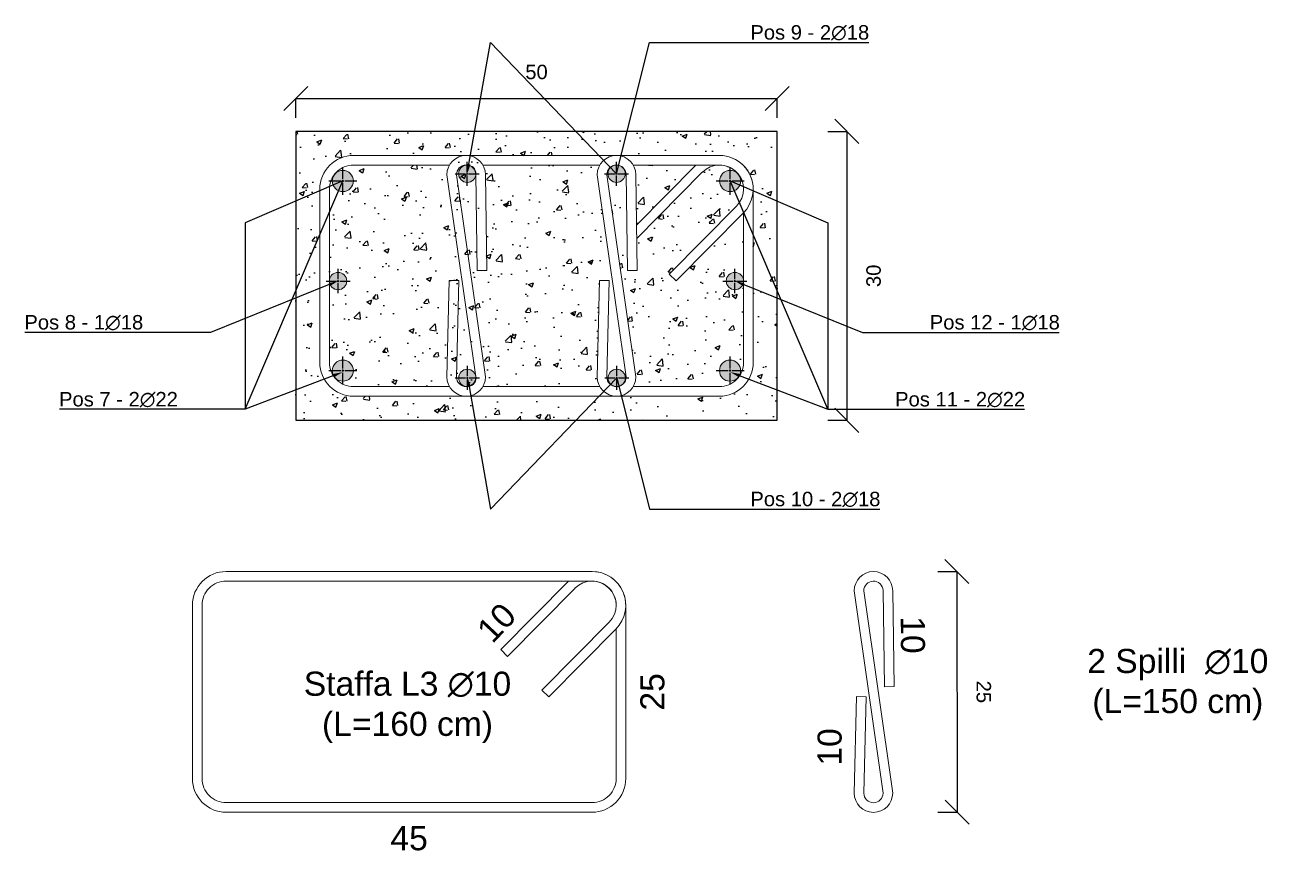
# Model space of a CAD drawing. Header units: millimetres. Extents: x -455371 to 117772, y -78417 to 116564.
# Drawn here: x -340803 to -339513, y 41279 to 42140 of the extents above; entities that cross this region are included whole.
import ezdxf
from ezdxf import colors
from ezdxf.entities.mleader import LeaderData, LeaderLine
from ezdxf.math import Vec2, Vec3

# ---------------------------------------------------------------- set-up
doc = ezdxf.new("R2010")
doc.units = ezdxf.units.MM
doc.linetypes.add('CENTER2', pattern=[28.575, 19.05, -3.175, 3.175, -3.175])
doc.layers.get('0').update_dxf_attribs({"color": 255})
for name, color, linetype, lineweight in [('armature', 5, 'Continuous', 18), ('Cls', 7, 'Continuous', 25), ('quote', 5, 'Continuous', 15), ('RETINO ARMATURE', 253, 'Continuous', 15), ('Scritte', 7, 'Continuous', 15), ('staffe', 10, 'Continuous', 15)]:
    doc.layers.add(name, color=color, linetype=linetype, lineweight=lineweight)
doc.layers.add('RETINI', color=253, linetype='Continuous')
doc.styles.get("Standard").update_dxf_attribs({"font": 'arial.ttf'})
doc.dimstyles.new('per distinte 1 a 10', dxfattribs={"dimtxt": 25, "dimasz": 150, "dimexe": 0.18, "dimexo": 250, "dimgap": 50, "dimtad": 2, "dimdec": 0, "dimlfac": 0.1, "dimzin": 0, "dimdsep": 46, "dimtxsty": 'Standard', "dimblk": 'NONE', "dimcen": 0, "dimse1": 1, "dimse2": 1, "dimsd1": 1, "dimsd2": 1, "dimadec": 0, "dimazin": 0, "dimtfac": 1, "dimtdec": 0, "dimtofl": 0, "dimtmove": 0, "dimatfit": 3, "dimldrblk": 'NONE', "dimfxl": 250, "dimfxlon": 1, "dimtolj": 1, "dimtzin": 0, "dimarcsym": 2})
doc.dimstyles.new('scala 1 a 10', dxfattribs={"dimtxt": 15, "dimasz": 25, "dimexe": 0.183, "dimexo": 0.1, "dimgap": 20, "dimtad": 2, "dimdec": 0, "dimlfac": 0.1, "dimzin": 0, "dimdsep": 46, "dimtxsty": 'Standard', "dimblk": 'OBLIQUE', "dimcen": -25, "dimadec": 0, "dimazin": 0, "dimtfac": 1, "dimtdec": 0, "dimtofl": 0, "dimtmove": 0, "dimatfit": 3, "dimfxl": 20, "dimfxlon": 1, "dimtolj": 1, "dimtzin": 0, "dimarcsym": 0})
pattern_1 = [(50, (-2822.757, -68905.388), (52.833554, -4.622335), [5.5245, -60.7695]), (355, (-2822.76, -68905.39), (-10.220592, 55.406485), [4.4196, -48.6157694]), (100.451445, (-2818.355, -68905.773), (42.612962, 50.784148), [4.6951026, -51.646171]), (46.1842, (-2822.76, -68890.656), (78.612922, -12.192275), [8.28675, -91.15425]), (96.635558, (-2816.21, -68891.67), (68.847199, 71.753576), [7.042657, -77.469326]), (351.18415, (-2822.76, -68890.656), (68.847199, 71.753576), [6.62939, -72.923322]), (21, (-2815.39, -68894.34), (43.9681735, -29.6569075), [5.5245, -60.7695]), (326, (-2815.39, -68894.34), (17.922588, 53.41451), [4.4196, -48.6156]), (71.451445, (-2811.727, -68896.81), (61.8907616, 23.757603), [4.6951026, -51.646082]), (37.5, (-2822.757, -68905.388), (0.8956949, 24.5209613), [0, -48.02632, 0, -49.3522, 0, -48.79975]), (7.5, (-2822.757, -68905.388), (19.3777021, 29.0523667), [0, -28.13812, 0, -46.92142, 0, -18.59915]), (327.5, (-2839.184, -68905.388), (39.3212726, -1.6613358), [0, -18.415, 0, -57.4548, 0, -76.2381]), (317.5, (-2846.55, -68905.388), (42.9574626, 7.3736824), [0, -23.9395, 0, -38.15588, 0, -54.1401])]

# ---------------------------------------------------------------- blocks, each defined once
blk = doc.blocks.new('*U1494')
at = {"layer": 'Cls', "color": 0, "linetype": 'CENTER2', "transparency": 16777216}
for p, q in [((0, 2.2), (0, 14.5)), ((-14.5, 0), (-2.2, 0)), ((2.2, 0), (14.5, 0)), ((0, -14.5), (0, -2.2))]:
    blk.add_line(p, q, dxfattribs=at)
at = {"layer": 'Cls', "color": 0, "linetype": 'Continuous', "transparency": 16777216}
for p, q in [((-1.1, 0), (1.1, 0)), ((0, -1.1), (0, 1.1))]:
    blk.add_line(p, q, dxfattribs=at)
blk = doc.blocks.new('*U1495')
at = {"layer": 'Cls', "color": 0, "linetype": 'CENTER2', "transparency": 16777216}
for p, q in [((-12.5, 0), (-1.8, 0)), ((0, 1.8), (0, 12.5)), ((1.8, 0), (12.5, 0)), ((0, -12.5), (0, -1.8))]:
    blk.add_line(p, q, dxfattribs=at)
at = {"layer": 'Cls', "color": 0, "linetype": 'Continuous', "transparency": 16777216}
for p, q in [((-0.9, 0), (0.9, 0)), ((0, -0.9), (0, 0.9))]:
    blk.add_line(p, q, dxfattribs=at)
blk = doc.blocks.new('*U1502')
at = {"layer": 'Cls', "color": 0, "linetype": 'CENTER2', "transparency": 16777216}
for p, q in [((-12.5, 0), (-1.8, 0)), ((0, 1.8), (0, 12.5)), ((1.8, 0), (12.5, 0)), ((0, -12.5), (0, -1.8))]:
    blk.add_line(p, q, dxfattribs=at)
at = {"layer": 'Cls', "color": 0, "linetype": 'Continuous', "transparency": 16777216}
for p, q in [((-0.9, 0), (0.9, 0)), ((0, -0.9), (0, 0.9))]:
    blk.add_line(p, q, dxfattribs=at)
blk = doc.blocks.new('*U1503')
at = {"layer": 'Cls', "color": 0, "linetype": 'CENTER2', "transparency": 16777216}
for p, q in [((0, 2.2), (0, 14.5)), ((-14.5, 0), (-2.2, 0)), ((2.2, 0), (14.5, 0)), ((0, -14.5), (0, -2.2))]:
    blk.add_line(p, q, dxfattribs=at)
at = {"layer": 'Cls', "color": 0, "linetype": 'Continuous', "transparency": 16777216}
for p, q in [((-1.1, 0), (1.1, 0)), ((0, -1.1), (0, 1.1))]:
    blk.add_line(p, q, dxfattribs=at)
blk = doc.blocks.new('*U1504')
at = {"layer": 'Cls', "color": 0, "linetype": 'CENTER2', "transparency": 16777216}
for p, q in [((-12.5, 0), (-1.8, 0)), ((0, 1.8), (0, 12.5)), ((1.8, 0), (12.5, 0)), ((0, -12.5), (0, -1.8))]:
    blk.add_line(p, q, dxfattribs=at)
at = {"layer": 'Cls', "color": 0, "linetype": 'Continuous', "transparency": 16777216}
for p, q in [((-0.9, 0), (0.9, 0)), ((0, -0.9), (0, 0.9))]:
    blk.add_line(p, q, dxfattribs=at)
blk = doc.blocks.new('*U1505')
at = {"layer": 'Cls', "color": 0, "linetype": 'CENTER2', "transparency": 16777216}
for p, q in [((0, 2.2), (0, 14.5)), ((-14.5, 0), (-2.2, 0)), ((2.2, 0), (14.5, 0)), ((0, -14.5), (0, -2.2))]:
    blk.add_line(p, q, dxfattribs=at)
at = {"layer": 'Cls', "color": 0, "linetype": 'Continuous', "transparency": 16777216}
for p, q in [((-1.1, 0), (1.1, 0)), ((0, -1.1), (0, 1.1))]:
    blk.add_line(p, q, dxfattribs=at)
blk = doc.blocks.new('*U1506')
at = {"layer": 'Cls', "color": 0, "linetype": 'CENTER2', "transparency": 16777216}
for p, q in [((-12.5, 0), (-1.8, 0)), ((0, 1.8), (0, 12.5)), ((1.8, 0), (12.5, 0)), ((0, -12.5), (0, -1.8))]:
    blk.add_line(p, q, dxfattribs=at)
at = {"layer": 'Cls', "color": 0, "linetype": 'Continuous', "transparency": 16777216}
for p, q in [((-0.9, 0), (0.9, 0)), ((0, -0.9), (0, 0.9))]:
    blk.add_line(p, q, dxfattribs=at)
blk = doc.blocks.new('*U1507')
at = {"layer": 'Cls', "color": 0, "linetype": 'CENTER2', "transparency": 16777216}
for p, q in [((-12.5, 0), (-1.8, 0)), ((0, 1.8), (0, 12.5)), ((1.8, 0), (12.5, 0)), ((0, -12.5), (0, -1.8))]:
    blk.add_line(p, q, dxfattribs=at)
at = {"layer": 'Cls', "color": 0, "linetype": 'Continuous', "transparency": 16777216}
for p, q in [((-0.9, 0), (0.9, 0)), ((0, -0.9), (0, 0.9))]:
    blk.add_line(p, q, dxfattribs=at)
blk = doc.blocks.new('*U1508')
at = {"layer": 'Cls', "color": 0, "linetype": 'CENTER2', "transparency": 16777216}
for p, q in [((0, 2.2), (0, 14.5)), ((-14.5, 0), (-2.2, 0)), ((2.2, 0), (14.5, 0)), ((0, -14.5), (0, -2.2))]:
    blk.add_line(p, q, dxfattribs=at)
at = {"layer": 'Cls', "color": 0, "linetype": 'Continuous', "transparency": 16777216}
for p, q in [((-1.1, 0), (1.1, 0)), ((0, -1.1), (0, 1.1))]:
    blk.add_line(p, q, dxfattribs=at)
blk = doc.blocks.new('*U1509')
at = {"layer": 'Cls', "color": 0, "linetype": 'CENTER2', "transparency": 16777216}
for p, q in [((-12.5, 0), (-1.8, 0)), ((0, 1.8), (0, 12.5)), ((1.8, 0), (12.5, 0)), ((0, -12.5), (0, -1.8))]:
    blk.add_line(p, q, dxfattribs=at)
at = {"layer": 'Cls', "color": 0, "linetype": 'Continuous', "transparency": 16777216}
for p, q in [((-0.9, 0), (0.9, 0)), ((0, -0.9), (0, 0.9))]:
    blk.add_line(p, q, dxfattribs=at)
blk = doc.blocks.new('*D1640')
at = {"layer": 'Defpoints', "color": 0, "transparency": 16777216}
for p in [(-340214.1, 41572.5), (-340214.1, 41322.5), (-340214.1, 41322.5)]:
    blk.add_point(p, dxfattribs=at)
at = {"layer": 'quote', "color": 0, "transparency": 16777216, "insert": (-340151.3, 41447.5), "char_height": 25, "attachment_point": 5, "rotation": 90}
blk.add_mtext('\\A1;25', dxfattribs=at)
blk = doc.blocks.new('_None')
blk = doc.blocks.new('*D1641')
at = {"layer": 'Defpoints', "color": 0, "transparency": 16777216}
for p in [(-340629.1, 41537.5), (-340179.1, 41537.5), (-340179.1, 41358.1)]:
    blk.add_point(p, dxfattribs=at)
at = {"layer": 'quote', "color": 0, "transparency": 16777216, "insert": (-340404.1, 41295.4), "char_height": 25, "attachment_point": 5}
blk.add_mtext('\\A1;45', dxfattribs=at)
blk = doc.blocks.new('_Oblique')
at = {"color": 0, "linetype": 'ByBlock', "lineweight": -2}
blk.add_line((-0.5, -0.5), (0.5, 0.5), dxfattribs=at)
blk = doc.blocks.new('*D1684')
at = {"layer": 'Defpoints', "color": 0, "transparency": 16777216}
for p in [(-339922.1, 41572.4), (-339921.9, 41322.4), (-339835, 41322.5)]:
    blk.add_point(p, dxfattribs=at)
at = {"layer": 'quote', "color": 0, "lineweight": -2, "transparency": 16777216}
for p, q in [((-339855.2, 41572.5), (-339835, 41572.5)), ((-339835.2, 41572.5), (-339835, 41322.5)), ((-339855, 41322.5), (-339834.8, 41322.5))]:
    blk.add_line(p, q, dxfattribs=at)
at = {"layer": 'quote', "color": 0, "lineweight": -2, "transparency": 16777216, "xscale": 25, "yscale": 25, "zscale": 25}
for p, rotation in [((-339835.2, 41572.5), 90.04996142072099), ((-339835, 41322.5), 270.049961420721)]:
    blk.add_blockref('_Oblique', p, dxfattribs=dict(at, rotation=rotation))
at = {"layer": 'quote', "color": 0, "transparency": 16777216, "insert": (-339807.4, 41447.5), "char_height": 15, "attachment_point": 5, "rotation": 270.05}
blk.add_mtext('\\A1;25', dxfattribs=at)
blk = doc.blocks.new('*D2259')
at = {"layer": 'Defpoints', "color": 0, "transparency": 16777216}
for p in [(-340021.8, 42063.5), (-340521.8, 42029.5), (-340021.8, 42029.5)]:
    blk.add_point(p, dxfattribs=at)
at = {"layer": 'quote', "color": 0, "lineweight": -2, "transparency": 16777216}
for p, q in [((-340521.8, 42043.5), (-340521.8, 42063.6)), ((-340521.8, 42063.5), (-340021.8, 42063.5)), ((-340021.8, 42043.5), (-340021.8, 42063.6))]:
    blk.add_line(p, q, dxfattribs=at)
at = {"layer": 'quote', "color": 0, "lineweight": -2, "transparency": 16777216, "xscale": 25, "yscale": 25, "zscale": 25, "rotation": 180}
blk.add_blockref('_Oblique', (-340521.8, 42063.5), dxfattribs=at)
at = {"layer": 'quote', "color": 0, "lineweight": -2, "transparency": 16777216, "xscale": 25, "yscale": 25, "zscale": 25}
blk.add_blockref('_Oblique', (-340021.8, 42063.5), dxfattribs=at)
at = {"layer": 'quote', "color": 0, "transparency": 16777216, "insert": (-340271.8, 42091.1), "char_height": 15, "attachment_point": 5}
blk.add_mtext('\\A1;50', dxfattribs=at)
blk = doc.blocks.new('*D2260')
at = {"layer": 'Defpoints', "color": 0, "transparency": 16777216}
for p in [(-340021.8, 42029.5), (-340021.8, 41729.5), (-339949.4, 41729.5)]:
    blk.add_point(p, dxfattribs=at)
at = {"layer": 'quote', "color": 0, "lineweight": -2, "transparency": 16777216}
for p, q in [((-339969.4, 42029.5), (-339949.2, 42029.5)), ((-339949.4, 42029.5), (-339949.4, 41729.5)), ((-339969.4, 41729.5), (-339949.2, 41729.5))]:
    blk.add_line(p, q, dxfattribs=at)
at = {"layer": 'quote', "color": 0, "lineweight": -2, "transparency": 16777216, "xscale": 25, "yscale": 25, "zscale": 25}
for p, rotation in [((-339949.4, 42029.5), 90), ((-339949.4, 41729.5), 270)]:
    blk.add_blockref('_Oblique', p, dxfattribs=dict(at, rotation=rotation))
at = {"layer": 'quote', "color": 0, "transparency": 16777216, "insert": (-339921.7, 41879.5), "char_height": 15, "attachment_point": 5, "rotation": 90}
blk.add_mtext('\\A1;30', dxfattribs=at)

msp = doc.modelspace()

# ---------------------------------------------------------------- hatches: boundary and pattern name
at = {"layer": 'RETINI'}
h = msp.add_hatch(dxfattribs=at)
h.set_pattern_fill('AR-CONC', color=256, scale=0.29)
h.set_pattern_definition(pattern_1)
h.paths.add_polyline_path([(-340021.8, 42029.5), (-340521.8, 42029.5), (-340521.8, 41729.5), (-340021.8, 41729.5)])
h.paths.add_polyline_path([(-340046.8, 41969.5), (-340046.8, 41789.5, -0.414214), (-340081.8, 41754.5), (-340461.8, 41754.5, -0.414214), (-340496.8, 41789.5), (-340496.8, 41969.5, -0.414214), (-340461.8, 42004.5), (-340081.8, 42004.5, -0.414214)], flags=16)
h.paths.add_polyline_path([(-340188.7, 41994.5), (-340188.7, 41994.5, -0.410067), (-340179.7, 41985.6), (-340179.7, 41985.5), (-340178.7, 41985.5, 0.38521)], flags=0)
h.paths.add_polyline_path([(-340058.3, 41978), (-340059.7, 41978, -1), (-340081.7, 41978, -0.414214), (-340070.7, 41989), (-340070.7, 41991.9, -0.193276)], flags=0)
h.paths.add_polyline_path([(-340056.8, 41789.5, -0.285636), (-340070.8, 41767.1), (-340070.8, 41770.1, -0.414214), (-340081.8, 41781.1, -1), (-340059.8, 41781.1), (-340058.3, 41781.1, 0.086564), (-340056.8, 41789.5), (-340056.8, 41874.1, -1), (-340074.8, 41874.1, -1), (-340056.8, 41874.1)], flags=0)
h.paths.add_polyline_path([(-340323.4, 41885.1), (-340333.4, 41884.9), (-340334.8, 41984.9, 1.129836), (-340354.4, 41981.7), (-340324.8, 41774.5, -1), (-340364.8, 41774.5), (-340362.6, 41874.7), (-340349.1, 41874.4), (-340364.8, 41984.5, -0.98592), (-340324.8, 41985.1)], flags=16)
h.paths.add_polyline_path([(-340179.5, 41773.5, -1), (-340197.5, 41773.5, -1)], flags=0)
h.paths.add_polyline_path([(-340472.9, 41991.9), (-340472.9, 41989, -0.414214), (-340461.9, 41978, -1), (-340483.9, 41978), (-340485.3, 41978, 0.087042), (-340486.8, 41969.5), (-340486.8, 41874.1, -1), (-340468.8, 41874.1, -1), (-340486.8, 41874.1), (-340486.8, 41789.5, 0.086564), (-340485.3, 41781.1), (-340483.9, 41781.1, -1), (-340461.9, 41781.1, -0.414214), (-340472.9, 41770.1), (-340472.9, 41767.1, -0.285636), (-340486.8, 41789.5), (-340486.8, 41969.5, -0.285114)], flags=0)
h = msp.add_hatch(dxfattribs=at)
h.set_pattern_fill('AR-CONC', color=256, scale=0.29)
h.set_pattern_definition(pattern_1)
h.paths.add_polyline_path([(-340362.6, 41874.7), (-340349.1, 41874.4), (-340364, 41978.9, -0.204635), (-340362.2, 41994.5), (-340461.8, 41994.5, 0.115463), (-340472.9, 41991.9), (-340472.9, 41989, -0.414214), (-340461.9, 41978, -1), (-340483.9, 41978), (-340485.3, 41978, 0.087042), (-340486.8, 41969.5), (-340486.8, 41874.1, -1), (-340468.8, 41874.1, -1), (-340486.8, 41874.1), (-340486.8, 41789.5, 0.086564), (-340485.3, 41781.1), (-340483.9, 41781.1, -1), (-340461.9, 41781.1, -0.414214), (-340472.9, 41770.1), (-340472.9, 41767.1, 0.114975), (-340461.8, 41764.5), (-340362.2, 41764.5, -0.131652), (-340364.8, 41774.5)])
h = msp.add_hatch(dxfattribs=at)
h.set_pattern_fill('AR-CONC', color=256, scale=0.29)
h.set_pattern_definition(pattern_1)
h.paths.add_polyline_path([(-340206.4, 41874.7), (-340192.9, 41874.4), (-340208.7, 41984.5, -0.131653), (-340206, 41994.5), (-340327.5, 41994.5, -0.124447), (-340324.8, 41985.1), (-340323.4, 41885.1), (-340333.4, 41884.9), (-340334.8, 41984.9, 1.129836), (-340354.4, 41981.7), (-340324.8, 41774.5, -0.131652), (-340327.5, 41764.5), (-340206, 41764.5, -0.131652), (-340208.7, 41774.5)])
h = msp.add_hatch(dxfattribs=at)
h.set_pattern_fill('AR-CONC', color=256, scale=0.29)
h.set_pattern_definition(pattern_1)
h.paths.add_polyline_path([(-340056.8, 41874.1, -1), (-340074.8, 41874.1, -1), (-340056.8, 41874.1), (-340056.8, 41945), (-340126.9, 41874.2), (-340134, 41881.2), (-340064, 41951.9, 0.289543), (-340058.3, 41978), (-340059.7, 41978, -1), (-340081.7, 41978, -0.414214), (-340070.7, 41989), (-340070.7, 41991.9, 0.32833), (-340099.9, 41986.8), (-340167.7, 41918.2), (-340167.3, 41885.1), (-340177.3, 41884.9), (-340178.7, 41984.9, 0.01493), (-340178.7, 41985.5), (-340179.7, 41985.5, -1), (-340197.7, 41985.5), (-340198.6, 41985.5, 0.024997), (-340198.7, 41984.5), (-340168.7, 41774.5, -0.131652), (-340171.4, 41764.5), (-340081.8, 41764.5, 0.114975), (-340070.8, 41767.1), (-340070.8, 41770.1, -0.414214), (-340081.8, 41781.1, -1), (-340059.8, 41781.1), (-340058.3, 41781.1, 0.086564), (-340056.8, 41789.5)])
h = msp.add_hatch(dxfattribs=at)
h.set_pattern_fill('AR-CONC', color=256, scale=0.29)
h.set_pattern_definition(pattern_1)
h.paths.add_polyline_path([(-340106.3, 41994.5), (-340171.4, 41994.5, -0.124447), (-340168.7, 41985.1), (-340167.9, 41932.2)])
at = {"layer": 'RETINO ARMATURE'}
h = msp.add_hatch(color=256, dxfattribs=at)
h.dxf.hatch_style = 1
h.paths.add_polyline_path([(-340483.9, 41978, 1), (-340461.9, 41978, 1)])
h.paths.add_polyline_path([(-340486.8, 41874.1, 1), (-340468.8, 41874.1, 1)])
h.paths.add_polyline_path([(-340344.2, 41994.5, 0.396418), (-340352.7, 41985.5, 0.911059), (-340334.8, 41983.9), (-340334.8, 41984.9, 0.384742)])
h.paths.add_polyline_path([(-340343.7, 41994.5), (-340343.7, 41994.5, -0.352109), (-340334.9, 41985.5), (-340334.7, 41985.5, 0.414214)])
h.paths.add_polyline_path([(-340334.7, 41985.5), (-340334.9, 41985.5, -0.01493), (-340334.8, 41984.9), (-340334.8, 41983.9, 0.04654)])
h.paths.add_polyline_path([(-340197.7, 41985.5, 1), (-340179.7, 41985.5, 1)])
h = msp.add_hatch(color=256, dxfattribs=at)
h.dxf.hatch_style = 1
h.paths.add_polyline_path([(-340081.7, 41978, 1), (-340059.7, 41978, 1)])
h = msp.add_hatch(color=256, dxfattribs=at)
h.dxf.hatch_style = 1
h.paths.add_polyline_path([(-340461.9, 41781.1, 1), (-340483.9, 41781.1, 1)])
h.paths.add_polyline_path([(-340352.6, 41773.5, 0.399399), (-340344, 41764.6, 0.391097), (-340334.8, 41774.5), (-340335.1, 41776.7, 0.837334)])
h.paths.add_polyline_path([(-340334.6, 41773.5), (-340334.9, 41773.5, -0.350111), (-340343.6, 41764.6), (-340343.6, 41764.5, 0.414214)])
h.paths.add_polyline_path([(-340335.1, 41776.7), (-340334.8, 41774.5, -0.024544), (-340334.9, 41773.5), (-340334.6, 41773.5, 0.088534)])
h.paths.add_polyline_path([(-340197.5, 41773.5, 0.41083), (-340188.6, 41764.5, 0.101717), (-340184.6, 41765.4, 0.290552), (-340179.5, 41773.5, 1)])
h.paths.add_polyline_path([(-340056.8, 41874.1, 1), (-340074.8, 41874.1, 1)])
h.paths.add_polyline_path([(-340081.8, 41781.1, 1), (-340059.8, 41781.1, 1)])

# ---------------------------------------------------------------- linework, layer by layer
at = {"layer": 'armature'}
for centre, radius in [((-340343.7, 41985.5), 9), ((-340188.7, 41985.5), 9), ((-340472.9, 41978), 11), ((-340070.7, 41978), 11), ((-340477.8, 41874.1), 9), ((-340065.8, 41874.1), 9), ((-340472.9, 41781.1), 11), ((-340070.8, 41781.1), 11), ((-340343.6, 41773.5), 9), ((-340188.5, 41773.5), 9)]:
    msp.add_circle(centre, radius, dxfattribs=at)
at = {"layer": 'Cls'}
msp.add_lwpolyline([(-340021.8, 42029.5), (-340521.8, 42029.5), (-340521.8, 41729.5), (-340021.8, 41729.5), (-340021.8, 42029.5)], dxfattribs=at)
at = {"layer": 'staffe'}
for points in [[(-340081.8, 42004.5), (-340461.8, 42004.5, 0.414214), (-340496.8, 41969.5), (-340496.8, 41789.5, 0.414214), (-340461.8, 41754.5), (-340081.8, 41754.5, 0.414214), (-340046.8, 41789.5), (-340046.8, 41969.5, 0.414214)], [(-340354.8, 41774.5), (-340352.6, 41874.5), (-340362.6, 41874.7), (-340364.8, 41774.5, 0.666247), (-340364.8, 41774.5, 1), (-340324.8, 41774.5), (-340354.8, 41984.5, -0.980013), (-340334.8, 41984.9), (-340333.4, 41884.9), (-340323.4, 41885.1), (-340324.8, 41984.5, 0.666247), (-340324.8, 41984.5, 1), (-340364.8, 41984.5), (-340334.8, 41774.5, -0.998301)], [(-340198.7, 41774.5), (-340196.4, 41874.5), (-340206.4, 41874.7), (-340208.7, 41774.5, 0.666247), (-340208.7, 41774.5, 1), (-340168.7, 41774.5), (-340198.7, 41984.5, -0.980013), (-340178.7, 41984.9), (-340177.3, 41884.9), (-340167.3, 41885.1), (-340168.7, 41984.5, 0.666247), (-340168.7, 41984.5, 1), (-340208.7, 41984.5), (-340178.7, 41774.5, -0.998301)], [(-340214.1, 41572.5), (-340594.1, 41572.5, 0.414214), (-340629.1, 41537.5), (-340629.1, 41357.5, 0.414214), (-340594.1, 41322.5), (-340214.1, 41322.5, 0.414214), (-340179.1, 41357.5), (-340179.1, 41537.5, 0.414214)], [(-339931.9, 41342.4), (-339929.6, 41442.4), (-339939.6, 41442.6), (-339941.9, 41342.4, 0.666247), (-339941.9, 41342.4, 1), (-339901.9, 41342.4), (-339931.9, 41552.4, -0.980013), (-339911.9, 41552.9), (-339910.5, 41452.9), (-339900.5, 41453), (-339901.9, 41552.4, 0.666247), (-339901.9, 41552.4, 1), (-339941.9, 41552.4), (-339911.9, 41342.4, -0.998301)]]:
    msp.add_lwpolyline(points, format="xyb", close=True, dxfattribs=at)
for points in [[(-340063.7, 41952.3), (-340134, 41881.2), (-340126.9, 41874.2), (-340056.9, 41944.9, 0.666247), (-340081.8, 42004.5, 0.666247)], [(-340362.2, 41994.5), (-340461.8, 41994.5, 0.414214), (-340486.8, 41969.5), (-340486.8, 41789.5, 0.414214), (-340461.8, 41764.5), (-340362.2, 41764.5)], [(-340056.8, 41969.5, 0.414214), (-340081.8, 41994.5), (-340171.4, 41994.5)], [(-340171.4, 41764.5), (-340081.8, 41764.5, 0.414214), (-340056.8, 41789.5), (-340056.8, 41945)], [(-340195.9, 41520.3), (-340266.2, 41449.2), (-340259.1, 41442.2), (-340189.2, 41512.9, 0.666247), (-340214.1, 41572.5, 0.666247)], [(-340189.1, 41537.5, 0.414214), (-340214.1, 41562.5), (-340594.1, 41562.5, 0.414214), (-340619.1, 41537.5), (-340619.1, 41357.5, 0.414214), (-340594.1, 41332.5), (-340214.1, 41332.5, 0.414214), (-340189.1, 41357.5), (-340189.1, 41513)]]:
    msp.add_lwpolyline(points, format="xyb", dxfattribs=at)
for points in [[(-340344.8, 41994.5), (-340344.9, 41994.5)], [(-340206, 41994.5), (-340327.5, 41994.5)], [(-340188.6, 41994.5), (-340188.7, 41994.5)], [(-340106.3, 41994.5), (-340167.9, 41932.2)], [(-340167.7, 41918.2), (-340099.6, 41987.1)], [(-340344.9, 41764.5), (-340344.8, 41764.5)], [(-340327.5, 41764.5), (-340206, 41764.5)], [(-340188.7, 41764.5), (-340188.7, 41764.5)], [(-340238.6, 41562.5), (-340308.9, 41491.4), (-340301.8, 41484.4), (-340231.8, 41555.1)]]:
    msp.add_lwpolyline(points, dxfattribs=at)
for centre in [(-340081.8, 41969.5), (-340214.1, 41537.5)]:
    msp.add_arc(centre, 25, 315.3064, 135.3064, dxfattribs=at)

# ---------------------------------------------------------------- block references
at = {"layer": 'Cls', "linetype": 'CENTER2'}
for name, p in [('*U1503', (-340472.9, 41978)), ('*U1502', (-340343.7, 41985.5)), ('*U1495', (-340188.7, 41985.5)), ('*U1494', (-340070.7, 41978)), ('*U1504', (-340477.8, 41874.1)), ('*U1509', (-340065.8, 41874.1)), ('*U1505', (-340472.9, 41781.1)), ('*U1506', (-340343.6, 41773.5)), ('*U1507', (-340188.5, 41773.5)), ('*U1508', (-340070.8, 41781.1))]:
    msp.add_blockref(name, p, dxfattribs=at)

# ---------------------------------------------------------------- texts
at = {"layer": 'Scritte', "char_height": 25}
for insert, attachment_point, rotation in [((-340335.8, 41513.9), 1, 46.7232), ((-339868.5, 41526.1), 1, 270.2234), ((-339979.9, 41409.8), 3, 89.7766)]:
    msp.add_mtext_dynamic_manual_height_columns('10', width=76.834, gutter_width=12.5, heights=[0], dxfattribs=dict(at, insert=insert, attachment_point=attachment_point, rotation=rotation))
at = {"layer": 'Scritte', "char_height": 25, "attachment_point": 1}
for s, width, insert in [('\\pxqc;2 Spilli  ∅10 (L=150 cm)', 239.335, (-339725.5, 41492.1)), ('\\pxqc;Staffa L3 ∅10  (L=160 cm)', 225.09, (-340518.3, 41468.5))]:
    msp.add_mtext_dynamic_manual_height_columns(s, width=width, gutter_width=12.5, heights=[0], dxfattribs=dict(at, insert=insert))

# ---------------------------------------------------------------- dimensions: what is measured, and where the dimension line sits
at = {"layer": 'quote'}
dim = msp.add_linear_dim(base=(-340021.8, 42063.5), p1=(-340521.8, 42029.5), p2=(-340021.8, 42029.5), dimstyle='scala 1 a 10', dxfattribs=at)
dim.commit()
dim.dimension.update_dxf_attribs({"geometry": '*D2259', "text_midpoint": (-340271.8, 42091.1)})
dim = msp.add_linear_dim(base=(-339949.4, 41729.5), p1=(-340021.8, 42029.5), p2=(-340021.8, 41729.5), angle=90, dimstyle='scala 1 a 10', dxfattribs=at)
dim.commit()
dim.dimension.update_dxf_attribs({"geometry": '*D2260', "text_midpoint": (-339921.7, 41879.5)})
dim = msp.add_aligned_dim(p1=(-339922.1, 41572.4), p2=(-339921.9, 41322.4), distance=86.9, dimstyle='scala 1 a 10', dxfattribs=at)
dim.commit()
dim.dimension.update_dxf_attribs({"geometry": '*D1684', "text_midpoint": (-339807.4, 41447.5)})
for base, p1, p2, angle, picture, middle, dimtype in [((-340214.1, 41322.5), (-340214.1, 41572.5), (-340214.1, 41322.5), 90, '*D1640', (-340214.1, 41447.5), 160), ((-340179.1, 41358.1), (-340629.1, 41537.5), (-340179.1, 41537.5), 0, '*D1641', (-340404.1, 41358.1), 161)]:
    dim = msp.add_linear_dim(base=base, p1=p1, p2=p2, angle=angle, dimstyle='per distinte 1 a 10', dxfattribs=at)
    dim.commit()
    dim.dimension.update_dxf_attribs({"geometry": picture, "text_midpoint": middle, "dimtype": dimtype})

# ---------------------------------------------------------------- leaders
ml = msp.add_multileader_mtext('Standard', dxfattribs=at)
ml.set_content('Pos 9 - 2∅18', color=256)
ml.set_leader_properties()
ml.build(insert=Vec2(0, 0))
ml.multileader.update_dxf_attribs({"text_left_attachment_type": 6, "text_right_attachment_type": 6, "dogleg_length": 20, "arrow_head_size": 10})
ctx = ml.context
ctx.base_point, ctx.char_height, ctx.arrow_head_size, ctx.landing_gap_size, ctx.plane_origin = Vec3(-340099.7, 42121.8), 15, 10, 50, Vec3(-340452.3, 41977.7)
ctx.left_attachment, ctx.right_attachment = 6, 6
notes = []
notes.append((ctx, [(0, (1, 1, 0), (-340119.7, 42121.8), (1, 0), 20, [(2, [(-340343.7, 41985.5), (-340319.7, 42121.8), (-340188.7, 41985.5), (-340154.6, 42121.8)], 0, [])])]))
ctx.mtext.insert, ctx.mtext.flow_direction = Vec3(-340049.7, 42139.8), 5
ml = msp.add_multileader_mtext('Standard', dxfattribs=at)
ml.set_content('Pos 7 - 2∅22', color=256)
ml.set_leader_properties()
ml.build(insert=Vec2(0, 0))
ml.multileader.update_dxf_attribs({"text_left_attachment_type": 6, "text_right_attachment_type": 6, "dogleg_length": 20, "arrow_head_size": 10})
ctx = ml.context
ctx.base_point, ctx.char_height, ctx.arrow_head_size, ctx.landing_gap_size, ctx.plane_origin = Vec3(-340815, 41740.9), 15, 10, 50, Vec3(-340472.9, 41779.6)
ctx.left_attachment, ctx.right_attachment, ctx.text_align_type = 6, 6, 2
notes.append((ctx, [(0, (1, 1, 0), (-340574.2, 41740.9), (-1, 0), 20, [(1, [(-340472.9, 41779.6), (-340574.2, 41740.9), (-340472.9, 41978), (-340574.2, 41934.4)], 0, [])])]))
ctx.mtext.insert, ctx.mtext.alignment, ctx.mtext.flow_direction = Vec3(-340644.2, 41758.9), 3, 5
ml = msp.add_multileader_mtext('Standard', dxfattribs=at)
ml.set_content('Pos 11 - 2∅22', color=256)
ml.set_leader_properties()
ml.build(insert=Vec2(0, 0))
ml.multileader.update_dxf_attribs({"text_left_attachment_type": 6, "text_right_attachment_type": 6, "dogleg_length": 20, "arrow_head_size": 10})
ctx = ml.context
ctx.base_point, ctx.char_height, ctx.arrow_head_size, ctx.landing_gap_size, ctx.plane_origin = Vec3(-339949.4, 41740.9), 15, 10, 50, Vec3(-340070.7, 41779.6)
ctx.left_attachment, ctx.right_attachment = 6, 6
notes.append((ctx, [(0, (1, 1, 0), (-339969.4, 41740.9), (1, 0), 20, [(1, [(-340070.7, 41779.6), (-339969.4, 41740.9), (-340070.7, 41978), (-339969.4, 41934.4)], 0, [])])]))
ctx.mtext.insert, ctx.mtext.flow_direction = Vec3(-339899.4, 41758.9), 5
ml = msp.add_multileader_mtext('Standard', dxfattribs=at)
ml.set_content('Pos 8 - 1∅18', color=256)
ml.set_leader_properties()
ml.build(insert=Vec2(0, 0))
ml.multileader.update_dxf_attribs({"text_left_attachment_type": 6, "text_right_attachment_type": 6, "dogleg_length": 20, "arrow_head_size": 10})
ctx = ml.context
ctx.base_point, ctx.char_height, ctx.arrow_head_size, ctx.landing_gap_size, ctx.plane_origin = Vec3(-340851.2, 41820.8), 15, 10, 50, Vec3(-340165.8, 41738.6)
ctx.left_attachment, ctx.right_attachment, ctx.text_align_type = 6, 6, 2
notes.append((ctx, [(0, (1, 1, 0), (-340610.2, 41820.8), (-1, 0), 20, [(3, [(-340477.8, 41874.1), (-340610.2, 41820.8)], 0, [])])]))
ctx.mtext.insert, ctx.mtext.alignment, ctx.mtext.flow_direction = Vec3(-340680.2, 41838.8), 3, 5
ml = msp.add_multileader_mtext('Standard', dxfattribs=at)
ml.set_content('Pos 12 - 1∅18', color=256)
ml.set_leader_properties()
ml.build(insert=Vec2(0, 0))
ml.multileader.update_dxf_attribs({"text_left_attachment_type": 6, "text_right_attachment_type": 6, "dogleg_length": 20, "arrow_head_size": 10})
ctx = ml.context
ctx.base_point, ctx.char_height, ctx.arrow_head_size, ctx.landing_gap_size, ctx.plane_origin = Vec3(-339913.4, 41820.8), 15, 10, 50, Vec3(-340377.8, 41738.6)
ctx.left_attachment, ctx.right_attachment = 6, 6
notes.append((ctx, [(0, (1, 1, 0), (-339933.4, 41820.8), (1, 0), 20, [(3, [(-340065.8, 41874.1), (-339933.4, 41820.8)], 0, [])])]))
ctx.mtext.insert, ctx.mtext.flow_direction = Vec3(-339863.4, 41838.8), 5
ml = msp.add_multileader_mtext('Standard', dxfattribs=at)
ml.set_content('Pos 10 - 2∅18', color=256)
ml.set_leader_properties()
ml.build(insert=Vec2(0, 0))
ml.multileader.update_dxf_attribs({"text_left_attachment_type": 6, "text_right_attachment_type": 6, "dogleg_length": 20, "arrow_head_size": 10})
ctx = ml.context
ctx.base_point, ctx.char_height, ctx.arrow_head_size, ctx.landing_gap_size, ctx.plane_origin = Vec3(-340099.7, 41637.3), 15, 10, 50, Vec3(-340452.3, 41781.3)
ctx.left_attachment, ctx.right_attachment = 6, 6
notes.append((ctx, [(0, (1, 1, 0), (-340119.7, 41637.3), (1, 0), 20, [(2, [(-340343.6, 41774.5), (-340319.7, 41637.3), (-340188.5, 41773.5), (-340154.6, 41637.3)], 0, [])])]))
ctx.mtext.insert, ctx.mtext.flow_direction = Vec3(-340049.7, 41655.3), 5
for ctx, leaders in notes:
    for number, flags, end, landing, length, lines in leaders:
        leader = LeaderData()
        leader.index, (leader.has_last_leader_line, leader.has_dogleg_vector, leader.attachment_direction) = number, flags
        leader.last_leader_point, leader.dogleg_vector, leader.dogleg_length = Vec3(end), Vec3(landing), length
        for number, points, colour, breaks in lines:
            line = LeaderLine()
            line.index, line.vertices, line.color, line.breaks = number, Vec3.list(points), colors.encode_raw_color(colour), breaks
            leader.lines.append(line)
        ctx.leaders.append(leader)

doc.saveas('drawing.dxf')
